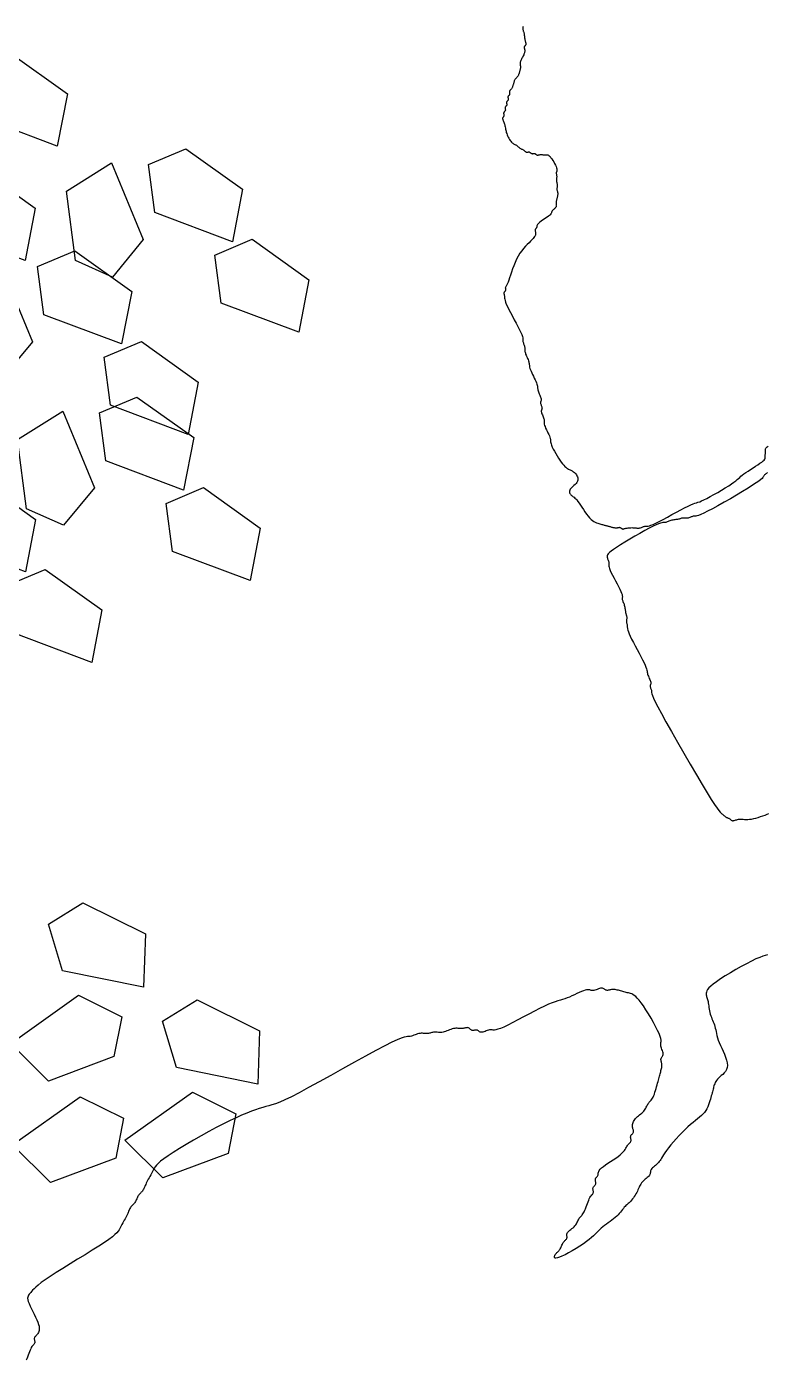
# Model space of a CAD drawing. Header units: metres. Extents: x 99558 to 100592, y 49739 to 50255.
# Drawn here: x 100032.28 to 100033.443, y 50051.738 to 50053.834 of the extents above; entities that cross this region are included whole.
import ezdxf

# ---------------------------------------------------------------- set-up
doc = ezdxf.new("R2010")
doc.units = ezdxf.units.M
doc.header["$MEASUREMENT"] = 0
doc.layers.add('Vegetation', color=100, linetype='Continuous')

# ---------------------------------------------------------------- blocks, each defined once
blk = doc.blocks.new('TREE-01')
for points in [[(33.382, 71.974), (33.255, 72.011), (33.096, 72.046), (32.896, 72.079), (32.648, 72.107), (32.347, 72.129), (32.004, 72.144), (31.632, 72.154), (31.247, 72.157), (30.862, 72.154), (30.49, 72.144), (30.147, 72.129), (29.846, 72.107), (29.598, 72.079), (29.4, 72.045), (29.246, 72.007), (29.129, 71.965), (29.044, 71.92), (28.983, 71.873), (28.942, 71.824), (28.912, 71.774), (28.89, 71.724), (28.873, 71.673), (28.858, 71.62), (28.846, 71.565), (28.833, 71.507), (28.819, 71.446), (28.801, 71.379), (28.779, 71.307), (28.751, 71.229), (28.719, 71.146), (28.683, 71.058), (28.646, 70.966), (28.608, 70.87), (28.573, 70.773), (28.54, 70.674), (28.512, 70.574), (28.49, 70.474), (28.473, 70.374), (28.458, 70.274), (28.446, 70.174), (28.433, 70.074), (28.418, 69.974), (28.401, 69.874), (28.379, 69.774), (28.351, 69.674), (28.318, 69.571), (28.283, 69.464), (28.245, 69.349), (28.208, 69.226), (28.172, 69.09), (28.14, 68.941), (28.112, 68.775), (28.09, 68.591), (28.07, 68.396), (28.051, 68.194), (28.029, 67.992), (28, 67.796), (27.962, 67.612), (27.911, 67.448), (27.845, 67.308), (27.761, 67.198), (27.663, 67.115), (27.553, 67.053), (27.437, 67.008), (27.317, 66.976), (27.198, 66.952), (27.084, 66.931), (26.978, 66.909), (26.884, 66.881), (26.801, 66.847), (26.727, 66.809), (26.661, 66.767), (26.602, 66.722), (26.547, 66.674), (26.495, 66.625), (26.444, 66.575), (26.394, 66.525), (26.343, 66.474), (26.291, 66.422), (26.236, 66.367), (26.178, 66.309), (26.116, 66.247), (26.05, 66.181), (25.977, 66.109), (25.899, 66.031), (25.815, 65.949), (25.724, 65.866), (25.627, 65.784), (25.524, 65.705), (25.415, 65.631), (25.299, 65.565), (25.177, 65.509), (25.049, 65.465), (24.912, 65.43), (24.767, 65.401), (24.61, 65.376), (24.441, 65.35), (24.258, 65.322), (24.059, 65.287), (23.843, 65.242), (23.61, 65.187), (23.364, 65.121), (23.111, 65.047), (22.859, 64.967), (22.613, 64.885), (22.38, 64.802), (22.165, 64.72), (21.975, 64.643), (21.815, 64.571), (21.681, 64.505), (21.57, 64.446), (21.475, 64.393), (21.393, 64.346), (21.319, 64.305), (21.248, 64.271), (21.175, 64.243), (21.097, 64.221), (21.015, 64.203), (20.932, 64.189), (20.85, 64.176), (20.77, 64.163), (20.696, 64.149), (20.63, 64.132), (20.575, 64.109), (20.53, 64.082), (20.495, 64.049), (20.467, 64.013), (20.441, 63.976), (20.416, 63.939), (20.387, 63.903), (20.352, 63.871), (20.308, 63.843), (20.252, 63.821), (20.186, 63.803), (20.112, 63.789), (20.033, 63.776), (19.95, 63.763), (19.867, 63.749), (19.785, 63.732), (19.707, 63.71), (19.635, 63.682), (19.568, 63.648), (19.503, 63.61), (19.441, 63.568), (19.378, 63.523), (19.313, 63.475), (19.246, 63.426), (19.174, 63.376), (19.096, 63.326), (19.013, 63.277), (18.928, 63.23), (18.84, 63.185), (18.753, 63.143), (18.667, 63.105), (18.585, 63.071), (18.507, 63.043), (18.435, 63.021), (18.367, 63.003), (18.303, 62.989), (18.24, 62.976), (18.177, 62.964), (18.113, 62.949), (18.045, 62.932), (17.973, 62.91), (17.895, 62.882), (17.811, 62.849), (17.72, 62.814), (17.623, 62.776), (17.52, 62.739), (17.41, 62.704), (17.295, 62.671), (17.173, 62.643), (17.045, 62.621), (16.912, 62.604), (16.776, 62.589), (16.639, 62.577), (16.502, 62.564), (16.366, 62.549), (16.233, 62.532), (16.105, 62.51), (15.983, 62.482), (15.862, 62.45), (15.737, 62.414), (15.605, 62.377), (15.461, 62.339), (15.299, 62.304), (15.115, 62.271), (14.905, 62.243), (14.666, 62.221), (14.406, 62.206), (14.134, 62.196), (13.863, 62.193), (13.6, 62.196), (13.357, 62.206), (13.144, 62.221), (12.97, 62.243), (12.844, 62.271), (12.762, 62.304), (12.717, 62.339), (12.704, 62.377), (12.715, 62.414), (12.745, 62.45), (12.788, 62.482), (12.837, 62.51), (12.887, 62.532), (12.937, 62.549), (12.987, 62.564), (13.037, 62.577), (13.087, 62.589), (13.137, 62.604), (13.187, 62.621), (13.237, 62.643), (13.287, 62.671), (13.337, 62.704), (13.387, 62.739), (13.437, 62.776), (13.487, 62.814), (13.537, 62.849), (13.587, 62.882), (13.637, 62.91), (13.687, 62.932), (13.736, 62.949), (13.784, 62.964), (13.829, 62.976), (13.871, 62.989), (13.909, 63.003), (13.943, 63.021), (13.971, 63.043), (13.993, 63.071), (14.012, 63.103), (14.028, 63.139), (14.046, 63.176), (14.067, 63.214), (14.093, 63.249), (14.127, 63.282), (14.171, 63.31), (14.227, 63.332), (14.293, 63.349), (14.367, 63.364), (14.446, 63.376), (14.529, 63.389), (14.612, 63.403), (14.694, 63.421), (14.771, 63.443), (14.843, 63.471), (14.91, 63.503), (14.972, 63.539), (15.03, 63.576), (15.085, 63.613), (15.137, 63.649), (15.188, 63.682), (15.238, 63.71), (15.288, 63.732), (15.339, 63.75), (15.392, 63.767), (15.447, 63.784), (15.505, 63.805), (15.567, 63.831), (15.633, 63.865), (15.705, 63.909), (15.783, 63.965), (15.866, 64.03), (15.951, 64.102), (16.039, 64.176), (16.126, 64.25), (16.212, 64.322), (16.294, 64.387), (16.372, 64.443), (16.444, 64.487), (16.51, 64.521), (16.569, 64.547), (16.622, 64.568), (16.669, 64.585), (16.71, 64.602), (16.744, 64.62), (16.772, 64.643), (16.795, 64.67), (16.812, 64.703), (16.826, 64.739), (16.839, 64.776), (16.852, 64.813), (16.866, 64.849), (16.884, 64.881), (16.906, 64.909), (16.934, 64.931), (16.966, 64.949), (17.002, 64.963), (17.039, 64.976), (17.077, 64.989), (17.112, 65.003), (17.145, 65.02), (17.173, 65.042), (17.195, 65.07), (17.212, 65.103), (17.227, 65.138), (17.239, 65.176), (17.252, 65.213), (17.267, 65.249), (17.284, 65.281), (17.306, 65.309), (17.334, 65.331), (17.367, 65.349), (17.402, 65.363), (17.44, 65.376), (17.477, 65.388), (17.512, 65.403), (17.545, 65.42), (17.573, 65.442), (17.596, 65.47), (17.617, 65.503), (17.641, 65.538), (17.673, 65.576), (17.718, 65.613), (17.779, 65.648), (17.863, 65.681), (17.973, 65.709), (18.113, 65.731), (18.276, 65.748), (18.457, 65.763), (18.649, 65.776), (18.843, 65.788), (19.033, 65.803), (19.212, 65.82), (19.374, 65.842), (19.512, 65.87), (19.628, 65.903), (19.726, 65.938), (19.807, 65.975), (19.877, 66.013), (19.937, 66.048), (19.99, 66.081), (20.041, 66.109), (20.091, 66.131), (20.14, 66.148), (20.187, 66.163), (20.233, 66.175), (20.275, 66.188), (20.313, 66.202), (20.346, 66.22), (20.374, 66.242), (20.397, 66.27), (20.414, 66.302), (20.428, 66.338), (20.441, 66.375), (20.454, 66.413), (20.468, 66.448), (20.486, 66.481), (20.508, 66.509), (20.536, 66.531), (20.568, 66.548), (20.604, 66.563), (20.641, 66.575), (20.679, 66.588), (20.714, 66.602), (20.747, 66.62), (20.775, 66.642), (20.797, 66.67), (20.814, 66.703), (20.829, 66.742), (20.841, 66.784), (20.854, 66.829), (20.868, 66.876), (20.886, 66.925), (20.908, 66.975), (20.936, 67.025), (20.971, 67.074), (21.011, 67.122), (21.058, 67.167), (21.111, 67.209), (21.171, 67.247), (21.236, 67.28), (21.308, 67.308), (21.386, 67.331), (21.469, 67.348), (21.555, 67.362), (21.642, 67.375), (21.729, 67.388), (21.815, 67.402), (21.897, 67.42), (21.975, 67.442), (22.047, 67.47), (22.114, 67.502), (22.176, 67.538), (22.234, 67.575), (22.289, 67.612), (22.341, 67.648), (22.392, 67.68), (22.442, 67.708), (22.492, 67.731), (22.543, 67.749), (22.596, 67.766), (22.651, 67.783), (22.709, 67.804), (22.771, 67.83), (22.837, 67.864), (22.909, 67.908), (22.987, 67.964), (23.07, 68.03), (23.155, 68.104), (23.243, 68.183), (23.33, 68.266), (23.416, 68.349), (23.498, 68.43), (23.576, 68.508), (23.648, 68.58), (23.715, 68.647), (23.777, 68.708), (23.835, 68.766), (23.89, 68.821), (23.942, 68.874), (23.993, 68.924), (24.043, 68.975), (24.093, 69.025), (24.142, 69.075), (24.19, 69.124), (24.235, 69.174), (24.277, 69.224), (24.315, 69.274), (24.349, 69.324), (24.377, 69.374), (24.399, 69.424), (24.416, 69.473), (24.431, 69.521), (24.443, 69.566), (24.456, 69.608), (24.47, 69.646), (24.488, 69.68), (24.51, 69.708), (24.538, 69.73), (24.57, 69.748), (24.606, 69.765), (24.643, 69.783), (24.681, 69.803), (24.716, 69.829), (24.749, 69.863), (24.777, 69.908), (24.799, 69.963), (24.816, 70.028), (24.831, 70.1), (24.844, 70.174), (24.856, 70.249), (24.871, 70.32), (24.888, 70.385), (24.91, 70.441), (24.938, 70.486), (24.971, 70.526), (25.006, 70.57), (25.044, 70.624), (25.081, 70.697), (25.117, 70.797), (25.149, 70.931), (25.177, 71.107), (25.199, 71.33), (25.215, 71.591), (25.224, 71.879), (25.227, 72.182), (25.224, 72.488), (25.215, 72.785), (25.199, 73.062), (25.177, 73.307), (25.149, 73.51), (25.116, 73.676), (25.077, 73.809), (25.035, 73.915), (24.99, 73.998), (24.943, 74.066), (24.893, 74.122), (24.844, 74.173), (24.794, 74.223), (24.743, 74.273), (24.693, 74.323), (24.643, 74.373), (24.593, 74.423), (24.543, 74.473), (24.493, 74.523), (24.443, 74.573), (24.393, 74.623), (24.343, 74.672), (24.293, 74.719), (24.243, 74.764), (24.193, 74.806), (24.143, 74.845), (24.093, 74.878), (24.043, 74.906), (23.993, 74.928), (23.944, 74.946), (23.897, 74.96), (23.851, 74.973), (23.809, 74.985), (23.771, 75), (23.738, 75.017), (23.71, 75.039), (23.687, 75.067), (23.669, 75.1), (23.652, 75.135), (23.635, 75.173), (23.614, 75.21), (23.588, 75.245), (23.554, 75.278), (23.509, 75.306), (23.454, 75.328), (23.389, 75.345), (23.317, 75.36), (23.243, 75.373), (23.168, 75.385), (23.097, 75.4), (23.032, 75.417), (22.976, 75.439), (22.931, 75.467), (22.895, 75.5), (22.861, 75.535), (22.826, 75.572), (22.784, 75.61), (22.732, 75.645), (22.664, 75.678), (22.576, 75.706), (22.464, 75.728), (22.332, 75.745), (22.184, 75.76), (22.025, 75.772), (21.86, 75.785), (21.694, 75.799), (21.531, 75.817), (21.375, 75.839), (21.23, 75.867), (21.089, 75.899), (20.946, 75.935), (20.791, 75.972), (20.618, 76.01), (20.418, 76.045), (20.184, 76.078), (19.908, 76.106), (19.585, 76.128), (19.226, 76.145), (18.845, 76.16), (18.457, 76.172), (18.074, 76.185), (17.713, 76.199), (17.385, 76.217), (17.106, 76.239), (16.886, 76.267), (16.718, 76.299), (16.595, 76.335), (16.506, 76.372), (16.442, 76.409), (16.393, 76.445), (16.351, 76.478), (16.306, 76.505), (16.25, 76.528), (16.185, 76.545), (16.113, 76.559), (16.039, 76.572), (15.964, 76.585), (15.893, 76.599), (15.828, 76.617), (15.772, 76.639), (15.728, 76.667), (15.694, 76.699), (15.668, 76.735), (15.647, 76.772), (15.629, 76.809), (15.612, 76.845), (15.594, 76.878), (15.572, 76.905), (15.544, 76.927), (15.511, 76.945), (15.476, 76.959), (15.438, 76.972), (15.401, 76.985), (15.365, 76.999), (15.333, 77.017), (15.305, 77.039), (15.283, 77.067), (15.265, 77.099), (15.251, 77.135), (15.238, 77.172), (15.226, 77.209), (15.211, 77.245), (15.194, 77.277), (15.172, 77.305), (15.144, 77.327), (15.11, 77.345), (15.072, 77.359), (15.03, 77.372), (14.985, 77.385), (14.937, 77.399), (14.888, 77.416), (14.838, 77.439), (14.788, 77.466), (14.737, 77.499), (14.685, 77.535), (14.63, 77.572), (14.572, 77.609), (14.51, 77.645), (14.443, 77.677), (14.371, 77.705), (14.293, 77.727), (14.211, 77.745), (14.125, 77.759), (14.038, 77.772), (13.95, 77.785), (13.865, 77.799), (13.782, 77.816), (13.704, 77.838), (13.632, 77.866), (13.566, 77.899), (13.504, 77.934), (13.446, 77.972), (13.391, 78.009), (13.338, 78.045), (13.287, 78.077), (13.237, 78.105), (13.187, 78.127), (13.137, 78.145), (13.087, 78.159), (13.037, 78.172), (12.987, 78.184), (12.937, 78.199), (12.887, 78.216), (12.837, 78.238), (12.787, 78.266), (12.736, 78.299), (12.683, 78.334), (12.629, 78.372), (12.571, 78.409), (12.509, 78.444), (12.442, 78.477), (12.37, 78.505), (12.292, 78.527), (12.211, 78.544), (12.127, 78.559), (12.045, 78.572), (11.966, 78.584), (11.892, 78.599), (11.826, 78.616), (11.77, 78.638), (11.723, 78.666), (11.67, 78.699), (11.592, 78.734), (11.47, 78.771), (11.285, 78.809), (11.019, 78.844), (10.654, 78.877), (10.169, 78.905), (9.555, 78.927), (8.837, 78.944), (8.047, 78.959), (7.217, 78.971), (6.382, 78.984), (5.573, 78.998), (4.823, 79.016), (4.166, 79.038), (3.625, 79.066), (3.19, 79.099), (2.843, 79.138), (2.565, 79.18), (2.337, 79.225), (2.14, 79.272), (1.955, 79.321), (1.764, 79.371), (1.551, 79.421), (1.311, 79.47), (1.041, 79.518), (0.739, 79.563), (0.402, 79.605), (0.029, 79.643), (-0.383, 79.677), (-0.837, 79.704), (-1.332, 79.726), (-1.855, 79.742), (-2.393, 79.751), (-2.93, 79.754), (-3.451, 79.751), (-3.942, 79.742), (-4.387, 79.726), (-4.773, 79.704), (-5.087, 79.677), (-5.336, 79.643), (-5.531, 79.605), (-5.681, 79.563), (-5.797, 79.518), (-5.889, 79.47), (-5.966, 79.421), (-6.04, 79.371), (-6.118, 79.321), (-6.2, 79.271), (-6.286, 79.221), (-6.373, 79.171), (-6.461, 79.121), (-6.546, 79.071), (-6.629, 79.021), (-6.707, 78.971), (-6.779, 78.922), (-6.846, 78.872), (-6.907, 78.825), (-6.965, 78.78), (-7.02, 78.738), (-7.073, 78.7), (-7.124, 78.666), (-7.174, 78.638), (-7.224, 78.616), (-7.274, 78.599), (-7.324, 78.584), (-7.374, 78.572), (-7.424, 78.559), (-7.474, 78.544), (-7.524, 78.527), (-7.574, 78.505), (-7.624, 78.477), (-7.674, 78.444), (-7.724, 78.409), (-7.774, 78.372), (-7.824, 78.334), (-7.874, 78.299), (-7.924, 78.266), (-7.974, 78.238), (-8.024, 78.216), (-8.074, 78.199), (-8.124, 78.184), (-8.174, 78.172), (-8.224, 78.159), (-8.274, 78.145), (-8.324, 78.127), (-8.375, 78.105), (-8.425, 78.077), (-8.476, 78.044), (-8.528, 78.005), (-8.583, 77.963), (-8.641, 77.918), (-8.703, 77.871), (-8.769, 77.822), (-8.841, 77.772), (-8.919, 77.722), (-9.002, 77.672), (-9.088, 77.622), (-9.175, 77.572), (-9.262, 77.522), (-9.348, 77.472), (-9.431, 77.422), (-9.508, 77.372), (-9.582, 77.322), (-9.661, 77.273), (-9.755, 77.225), (-9.875, 77.18), (-10.033, 77.138), (-10.24, 77.1), (-10.506, 77.067), (-10.843, 77.039), (-11.255, 77.017), (-11.729, 76.999), (-12.246, 76.985), (-12.785, 76.972), (-13.328, 76.959), (-13.854, 76.945), (-14.344, 76.927), (-14.778, 76.905), (-15.142, 76.878), (-15.44, 76.845), (-15.68, 76.809), (-15.87, 76.772), (-16.02, 76.735), (-16.138, 76.699), (-16.233, 76.667), (-16.312, 76.639), (-16.384, 76.616), (-16.45, 76.595), (-16.509, 76.571), (-16.562, 76.539), (-16.609, 76.494), (-16.65, 76.433), (-16.684, 76.349), (-16.712, 76.239), (-16.735, 76.1), (-16.752, 75.936), (-16.766, 75.755), (-16.779, 75.564), (-16.792, 75.37), (-16.806, 75.18), (-16.824, 75.001), (-16.846, 74.839), (-16.874, 74.702), (-16.907, 74.586), (-16.945, 74.491), (-16.988, 74.414), (-17.033, 74.353), (-17.08, 74.305), (-17.129, 74.268), (-17.179, 74.24), (-17.229, 74.217), (-17.278, 74.2), (-17.326, 74.186), (-17.371, 74.173), (-17.413, 74.16), (-17.451, 74.146), (-17.485, 74.128), (-17.513, 74.106), (-17.535, 74.078), (-17.552, 74.046), (-17.567, 74.01), (-17.58, 73.973), (-17.592, 73.936), (-17.607, 73.9), (-17.624, 73.868), (-17.646, 73.84), (-17.674, 73.817), (-17.709, 73.799), (-17.749, 73.782), (-17.796, 73.765), (-17.849, 73.744), (-17.909, 73.718), (-17.975, 73.684), (-18.046, 73.64), (-18.124, 73.584), (-18.207, 73.519), (-18.293, 73.448), (-18.38, 73.373), (-18.467, 73.299), (-18.553, 73.227), (-18.636, 73.162)], [(-52.59, 63.585), (-52.632, 63.53), (-52.67, 63.477), (-52.704, 63.426), (-52.732, 63.376), (-52.754, 63.326), (-52.772, 63.275), (-52.786, 63.223), (-52.799, 63.168), (-52.811, 63.11), (-52.826, 63.048), (-52.843, 62.982), (-52.865, 62.91), (-52.893, 62.832), (-52.926, 62.749), (-52.962, 62.664), (-52.999, 62.577), (-53.036, 62.489), (-53.072, 62.404), (-53.104, 62.321), (-53.132, 62.243), (-53.154, 62.171), (-53.172, 62.106), (-53.186, 62.047), (-53.199, 61.993), (-53.212, 61.947), (-53.226, 61.906), (-53.243, 61.872), (-53.266, 61.843), (-53.293, 61.821), (-53.326, 61.804), (-53.362, 61.79), (-53.399, 61.777), (-53.436, 61.764), (-53.472, 61.75), (-53.505, 61.732), (-53.532, 61.71), (-53.555, 61.682), (-53.572, 61.649), (-53.586, 61.611), (-53.599, 61.569), (-53.612, 61.523), (-53.626, 61.476), (-53.644, 61.427), (-53.666, 61.377), (-53.694, 61.327), (-53.728, 61.277), (-53.769, 61.227), (-53.816, 61.177), (-53.869, 61.127), (-53.928, 61.077), (-53.994, 61.027), (-54.066, 60.977), (-54.144, 60.927), (-54.225, 60.877), (-54.309, 60.827), (-54.391, 60.777), (-54.471, 60.727), (-54.544, 60.677), (-54.61, 60.627), (-54.666, 60.577), (-54.711, 60.527), (-54.745, 60.477), (-54.771, 60.427), (-54.791, 60.377), (-54.809, 60.327), (-54.826, 60.277), (-54.844, 60.227), (-54.866, 60.177), (-54.894, 60.127), (-54.928, 60.077), (-54.966, 60.027), (-55.008, 59.977), (-55.053, 59.927), (-55.101, 59.877), (-55.15, 59.827), (-55.2, 59.777), (-55.25, 59.728), (-55.3, 59.678), (-55.35, 59.631), (-55.4, 59.586), (-55.45, 59.544), (-55.5, 59.506), (-55.55, 59.472), (-55.6, 59.444), (-55.65, 59.422), (-55.7, 59.405), (-55.75, 59.39), (-55.8, 59.378), (-55.85, 59.365), (-55.9, 59.35), (-55.95, 59.333), (-56, 59.311), (-56.05, 59.283), (-56.1, 59.249), (-56.151, 59.211), (-56.201, 59.169), (-56.251, 59.124), (-56.301, 59.077), (-56.351, 59.028), (-56.401, 58.978), (-56.451, 58.928), (-56.501, 58.879), (-56.551, 58.831), (-56.601, 58.786), (-56.651, 58.744), (-56.701, 58.706), (-56.751, 58.672), (-56.801, 58.644), (-56.851, 58.622), (-56.9, 58.605), (-56.947, 58.591), (-56.993, 58.578), (-57.035, 58.565), (-57.073, 58.551), (-57.106, 58.533), (-57.134, 58.511), (-57.157, 58.483), (-57.174, 58.451), (-57.188, 58.415), (-57.201, 58.378), (-57.214, 58.341), (-57.228, 58.305), (-57.246, 58.272), (-57.268, 58.245), (-57.296, 58.222), (-57.328, 58.205), (-57.364, 58.191), (-57.401, 58.178), (-57.438, 58.165), (-57.474, 58.151), (-57.507, 58.133), (-57.535, 58.111), (-57.557, 58.083), (-57.574, 58.051), (-57.589, 58.015), (-57.601, 57.978), (-57.614, 57.941), (-57.628, 57.905), (-57.646, 57.873), (-57.668, 57.845), (-57.696, 57.823), (-57.728, 57.805), (-57.764, 57.791), (-57.801, 57.778), (-57.839, 57.765), (-57.874, 57.751), (-57.907, 57.734), (-57.935, 57.711), (-57.957, 57.684), (-57.974, 57.651), (-57.989, 57.615), (-58.002, 57.578), (-58.014, 57.541), (-58.029, 57.505), (-58.046, 57.473), (-58.068, 57.445), (-58.096, 57.423), (-58.129, 57.405), (-58.164, 57.391), (-58.202, 57.378), (-58.239, 57.365), (-58.275, 57.351), (-58.307, 57.334), (-58.335, 57.312), (-58.357, 57.284), (-58.375, 57.251), (-58.389, 57.215), (-58.402, 57.178), (-58.415, 57.141), (-58.429, 57.105), (-58.446, 57.073), (-58.468, 57.045), (-58.496, 57.023), (-58.529, 57.005), (-58.565, 56.991), (-58.602, 56.978), (-58.639, 56.966), (-58.675, 56.951), (-58.707, 56.934), (-58.735, 56.912), (-58.757, 56.884), (-58.775, 56.851), (-58.789, 56.816), (-58.802, 56.778), (-58.815, 56.741), (-58.829, 56.705), (-58.847, 56.673), (-58.869, 56.645), (-58.897, 56.623), (-58.929, 56.604), (-58.965, 56.588), (-59.002, 56.57), (-59.039, 56.549), (-59.075, 56.523), (-59.108, 56.489), (-59.135, 56.445), (-59.158, 56.389), (-59.175, 56.322), (-59.189, 56.246), (-59.202, 56.162), (-59.215, 56.072), (-59.229, 55.977), (-59.247, 55.878), (-59.269, 55.779), (-59.297, 55.679), (-59.329, 55.578), (-59.365, 55.475), (-59.402, 55.37), (-59.44, 55.263), (-59.475, 55.151), (-59.508, 55.034), (-59.536, 54.912), (-59.558, 54.785), (-59.573, 54.653), (-59.583, 54.52), (-59.586, 54.387), (-59.583, 54.258), (-59.573, 54.134), (-59.558, 54.018), (-59.536, 53.913), (-59.508, 53.819), (-59.475, 53.736), (-59.44, 53.662), (-59.402, 53.596), (-59.365, 53.536), (-59.329, 53.481), (-59.297, 53.43), (-59.269, 53.379), (-59.247, 53.329), (-59.229, 53.279), (-59.215, 53.229), (-59.202, 53.18), (-59.189, 53.13), (-59.175, 53.08), (-59.158, 53.03), (-59.135, 52.98), (-59.108, 52.93), (-59.075, 52.88), (-59.039, 52.83), (-59.002, 52.78), (-58.965, 52.73), (-58.929, 52.68), (-58.897, 52.63), (-58.869, 52.58), (-58.847, 52.53), (-58.829, 52.481), (-58.815, 52.433), (-58.802, 52.388), (-58.789, 52.346), (-58.775, 52.308), (-58.757, 52.274), (-58.735, 52.246), (-58.707, 52.224), (-58.675, 52.207), (-58.639, 52.193), (-58.602, 52.18), (-58.565, 52.167), (-58.529, 52.153), (-58.496, 52.135), (-58.468, 52.113), (-58.446, 52.085), (-58.429, 52.053), (-58.415, 52.017), (-58.402, 51.98), (-58.389, 51.943), (-58.375, 51.907), (-58.357, 51.874), (-58.335, 51.847), (-58.307, 51.824), (-58.275, 51.807), (-58.239, 51.793), (-58.202, 51.78), (-58.164, 51.767), (-58.129, 51.753), (-58.096, 51.735), (-58.068, 51.713), (-58.046, 51.685), (-58.029, 51.653), (-58.014, 51.617), (-58.002, 51.58), (-57.989, 51.543), (-57.974, 51.507), (-57.957, 51.475), (-57.935, 51.447), (-57.907, 51.425), (-57.873, 51.407), (-57.835, 51.393), (-57.793, 51.38), (-57.748, 51.367), (-57.7, 51.353), (-57.651, 51.336), (-57.601, 51.313), (-57.551, 51.286), (-57.501, 51.253), (-57.451, 51.217), (-57.401, 51.18), (-57.351, 51.143), (-57.301, 51.107), (-57.251, 51.075), (-57.201, 51.047), (-57.151, 51.024), (-57.102, 51.003), (-57.055, 50.979), (-57.009, 50.947), (-56.967, 50.902), (-56.929, 50.841), (-56.896, 50.757), (-56.868, 50.647), (-56.846, 50.508), (-56.83, 50.345), (-56.821, 50.167), (-56.818, 49.981), (-56.821, 49.794), (-56.83, 49.616), (-56.846, 49.453), (-56.868, 49.314), (-56.895, 49.204), (-56.928, 49.12), (-56.964, 49.059), (-57.001, 49.014), (-57.038, 48.982), (-57.074, 48.958), (-57.107, 48.937), (-57.134, 48.914), (-57.157, 48.886), (-57.174, 48.853), (-57.188, 48.815), (-57.201, 48.773), (-57.214, 48.727), (-57.228, 48.68), (-57.246, 48.631), (-57.268, 48.581), (-57.296, 48.531), (-57.328, 48.481), (-57.364, 48.431), (-57.401, 48.381), (-57.438, 48.331), (-57.474, 48.281), (-57.507, 48.231), (-57.535, 48.181), (-57.557, 48.131), (-57.574, 48.081), (-57.589, 48.031), (-57.601, 47.981), (-57.614, 47.931), (-57.628, 47.881), (-57.646, 47.831), (-57.668, 47.781), (-57.696, 47.731), (-57.728, 47.681), (-57.764, 47.631), (-57.801, 47.581), (-57.839, 47.531), (-57.874, 47.481), (-57.907, 47.431), (-57.935, 47.381), (-57.957, 47.331), (-57.974, 47.281), (-57.989, 47.231), (-58.002, 47.181), (-58.014, 47.131), (-58.029, 47.081), (-58.046, 47.031), (-58.068, 46.981), (-58.096, 46.931), (-58.13, 46.881), (-58.168, 46.831), (-58.21, 46.782), (-58.255, 46.732), (-58.303, 46.682), (-58.352, 46.632), (-58.402, 46.582), (-58.452, 46.532), (-58.501, 46.482), (-58.548, 46.432), (-58.594, 46.382), (-58.636, 46.332), (-58.674, 46.282), (-58.707, 46.232), (-58.735, 46.182), (-58.758, 46.132), (-58.776, 46.083), (-58.793, 46.035), (-58.81, 45.99), (-58.831, 45.948), (-58.857, 45.91), (-58.891, 45.876), (-58.935, 45.848), (-58.991, 45.826), (-59.056, 45.809), (-59.128, 45.795), (-59.202, 45.782), (-59.277, 45.769), (-59.348, 45.755), (-59.413, 45.737), (-59.469, 45.715), (-59.514, 45.687), (-59.551, 45.655), (-59.587, 45.619), (-59.627, 45.582), (-59.677, 45.545), (-59.741, 45.509), (-59.826, 45.476), (-59.936, 45.449), (-60.075, 45.426), (-60.238, 45.409), (-60.417, 45.395), (-60.603, 45.382), (-60.789, 45.369), (-60.968, 45.355), (-61.131, 45.337), (-61.27, 45.315), (-61.38, 45.287), (-61.464, 45.255), (-61.526, 45.219), (-61.57, 45.182), (-61.602, 45.145), (-61.626, 45.109), (-61.648, 45.077), (-61.67, 45.049), (-61.698, 45.027), (-61.731, 45.009), (-61.766, 44.995), (-61.804, 44.982), (-61.841, 44.969), (-61.877, 44.955), (-61.909, 44.938), (-61.937, 44.915), (-61.959, 44.887), (-61.977, 44.854), (-61.991, 44.816), (-62.004, 44.774), (-62.016, 44.729), (-62.031, 44.681), (-62.048, 44.632), (-62.07, 44.582), (-62.099, 44.532), (-62.137, 44.482), (-62.188, 44.432), (-62.254, 44.382), (-62.339, 44.332), (-62.446, 44.282), (-62.577, 44.232), (-62.737, 44.182), (-62.928, 44.132), (-63.145, 44.077), (-63.386, 44.015), (-63.646, 43.941), (-63.922, 43.851), (-64.21, 43.742), (-64.506, 43.609), (-64.805, 43.449), (-65.105, 43.26), (-65.4, 43.048), (-65.688, 42.822), (-65.964, 42.591), (-66.225, 42.363), (-66.465, 42.147), (-66.683, 41.95), (-66.873, 41.783), (-67.033, 41.651), (-67.165, 41.551), (-67.272, 41.477), (-67.357, 41.425), (-67.423, 41.388), (-67.473, 41.361), (-67.511, 41.339), (-67.54, 41.317), (-67.562, 41.289), (-67.58, 41.256), (-67.594, 41.221), (-67.607, 41.183), (-67.62, 41.146), (-67.634, 41.11), (-67.651, 41.078), (-67.673, 41.05), (-67.701, 41.028), (-67.734, 41.01), (-67.77, 40.996), (-67.807, 40.983), (-67.844, 40.971), (-67.88, 40.956), (-67.912, 40.939), (-67.94, 40.917), (-67.962, 40.889), (-67.98, 40.855), (-67.994, 40.817), (-68.007, 40.775), (-68.02, 40.73), (-68.034, 40.682), (-68.052, 40.633), (-68.074, 40.583), (-68.102, 40.532), (-68.134, 40.473), (-68.17, 40.398), (-68.207, 40.3), (-68.244, 40.171), (-68.28, 40.002), (-68.313, 39.787), (-68.34, 39.517), (-68.363, 39.189), (-68.38, 38.814), (-68.394, 38.41), (-68.407, 37.993), (-68.42, 37.578), (-68.434, 37.183), (-68.452, 36.825), (-68.474, 36.518), (-68.502, 36.276), (-68.534, 36.092), (-68.57, 35.957), (-68.607, 35.86), (-68.645, 35.791), (-68.68, 35.74), (-68.713, 35.697), (-68.741, 35.652), (-68.763, 35.596), (-68.78, 35.53), (-68.795, 35.456), (-68.807, 35.377), (-68.82, 35.294), (-68.834, 35.211), (-68.852, 35.13), (-68.874, 35.052), (-68.902, 34.98), (-68.935, 34.911), (-68.97, 34.845), (-69.008, 34.777), (-69.045, 34.706), (-69.08, 34.63), (-69.113, 34.546), (-69.141, 34.452), (-69.163, 34.346), (-69.181, 34.231), (-69.195, 34.11), (-69.208, 33.986), (-69.22, 33.861), (-69.235, 33.74), (-69.252, 33.625), (-69.274, 33.519), (-69.302, 33.425), (-69.335, 33.338), (-69.37, 33.254), (-69.408, 33.169), (-69.445, 33.078), (-69.481, 32.975), (-69.513, 32.858), (-69.541, 32.719), (-69.563, 32.558), (-69.581, 32.378), (-69.595, 32.185), (-69.608, 31.986), (-69.621, 31.787), (-69.635, 31.595), (-69.652, 31.414), (-69.675, 31.253), (-69.702, 31.115), (-69.735, 30.997), (-69.771, 30.895), (-69.808, 30.803), (-69.845, 30.718), (-69.881, 30.635), (-69.913, 30.548), (-69.941, 30.453), (-69.963, 30.348), (-69.981, 30.234), (-69.995, 30.115), (-70.008, 29.995), (-70.021, 29.879), (-70.035, 29.769), (-70.053, 29.671), (-70.075, 29.587), (-70.103, 29.521), (-70.135, 29.469), (-70.171, 29.429), (-70.208, 29.395), (-70.245, 29.365), (-70.281, 29.334), (-70.314, 29.298), (-70.342, 29.254), (-70.364, 29.198), (-70.381, 29.133), (-70.395, 29.062), (-70.408, 28.987), (-70.421, 28.913), (-70.435, 28.841), (-70.453, 28.776), (-70.475, 28.721), (-70.503, 28.676), (-70.535, 28.64), (-70.571, 28.609), (-70.608, 28.579), (-70.646, 28.545), (-70.681, 28.505), (-70.714, 28.454), (-70.742, 28.387), (-70.764, 28.304), (-70.781, 28.206), (-70.796, 28.099), (-70.808, 27.987), (-70.821, 27.876), (-70.836, 27.769), (-70.853, 27.671), (-70.875, 27.588), (-70.903, 27.521), (-70.936, 27.467), (-70.971, 27.419), (-71.009, 27.371), (-71.046, 27.317), (-71.082, 27.25), (-71.114, 27.165), (-71.142, 27.054), (-71.164, 26.915), (-71.182, 26.752), (-71.196, 26.574), (-71.209, 26.388), (-71.221, 26.202), (-71.236, 26.023), (-71.253, 25.861), (-71.275, 25.721), (-71.303, 25.611), (-71.336, 25.522), (-71.372, 25.445), (-71.409, 25.372), (-71.446, 25.292), (-71.482, 25.197), (-71.514, 25.076), (-71.542, 24.922), (-71.564, 24.726), (-71.58, 24.497), (-71.589, 24.242), (-71.592, 23.972), (-71.589, 23.696), (-71.58, 23.422), (-71.564, 23.161), (-71.542, 22.922), (-71.514, 22.713), (-71.481, 22.531), (-71.443, 22.374), (-71.4, 22.239), (-71.355, 22.123), (-71.308, 22.023), (-71.259, 21.935), (-71.209, 21.856), (-71.159, 21.784), (-71.11, 21.715), (-71.062, 21.649), (-71.017, 21.581), (-70.975, 21.51), (-70.937, 21.434), (-70.903, 21.35), (-70.875, 21.256), (-70.854, 21.151), (-70.841, 21.036), (-70.839, 20.918), (-70.85, 20.798), (-70.877, 20.682), (-70.922, 20.572), (-70.987, 20.474), (-71.075, 20.39), (-71.187, 20.324), (-71.317, 20.272), (-71.46, 20.232), (-71.609, 20.198), (-71.758, 20.168), (-71.901, 20.137), (-72.031, 20.101), (-72.143, 20.057), (-72.23, 20.001), (-72.296, 19.935), (-72.341, 19.861), (-72.368, 19.782), (-72.379, 19.699), (-72.377, 19.616), (-72.364, 19.534), (-72.343, 19.457), (-72.315, 19.384), (-72.282, 19.312), (-72.247, 19.235), (-72.209, 19.149), (-72.172, 19.046), (-72.136, 18.923), (-72.104, 18.772), (-72.076, 18.59), (-72.054, 18.373), (-72.035, 18.127), (-72.018, 17.861), (-72.001, 17.582), (-71.98, 17.301), (-71.954, 17.025), (-71.92, 16.763), (-71.876, 16.524), (-71.82, 16.315), (-71.754, 16.133), (-71.68, 15.976), (-71.601, 15.841), (-71.518, 15.725), (-71.435, 15.625), (-71.353, 15.537), (-71.275, 15.458), (-71.203, 15.386), (-71.137, 15.32), (-71.075, 15.258), (-71.017, 15.2), (-70.962, 15.145), (-70.91, 15.093), (-70.859, 15.042), (-70.808, 14.992), (-70.758, 14.942), (-70.708, 14.892), (-70.658, 14.842), (-70.608, 14.792), (-70.558, 14.742), (-70.508, 14.692), (-70.458, 14.642), (-70.408, 14.592), (-70.358, 14.542), (-70.308, 14.493), (-70.258, 14.445), (-70.208, 14.4), (-70.158, 14.358), (-70.108, 14.32), (-70.058, 14.286), (-70.008, 14.258), (-69.958, 14.236), (-69.909, 14.219), (-69.861, 14.205), (-69.816, 14.192), (-69.774, 14.179), (-69.736, 14.165), (-69.703, 14.147), (-69.675, 14.125), (-69.652, 14.097), (-69.635, 14.065), (-69.621, 14.029), (-69.608, 13.992), (-69.595, 13.955), (-69.581, 13.919), (-69.563, 13.886), (-69.541, 13.859), (-69.513, 13.836), (-69.479, 13.819), (-69.438, 13.805), (-69.391, 13.792), (-69.338, 13.779), (-69.278, 13.765), (-69.213, 13.747), (-69.141, 13.725), (-69.063, 13.697), (-68.98, 13.664), (-68.895, 13.626), (-68.807, 13.584), (-68.72, 13.538), (-68.634, 13.491), (-68.552, 13.442), (-68.474, 13.392), (-68.402, 13.342), (-68.334, 13.293), (-68.27, 13.246), (-68.207, 13.2), (-68.144, 13.158), (-68.08, 13.12), (-68.012, 13.087), (-67.94, 13.059), (-67.862, 13.037), (-67.781, 13.019), (-67.698, 13.005), (-67.615, 12.992), (-67.536, 12.979), (-67.462, 12.965), (-67.396, 12.948), (-67.34, 12.925), (-67.294, 12.898), (-67.248, 12.865), (-67.19, 12.829), (-67.106, 12.792), (-66.986, 12.755), (-66.815, 12.719), (-66.581, 12.687), (-66.273, 12.659), (-65.882, 12.637), (-65.426, 12.619), (-64.927, 12.605), (-64.405, 12.592), (-63.883, 12.58), (-63.384, 12.565), (-62.928, 12.548), (-62.537, 12.526), (-62.228, 12.498), (-61.985, 12.465), (-61.789, 12.43), (-61.62, 12.392), (-61.457, 12.355), (-61.28, 12.319), (-61.069, 12.287), (-60.803, 12.259), (-60.468, 12.237), (-60.077, 12.222), (-59.646, 12.212), (-59.194, 12.209), (-58.739, 12.212), (-58.299, 12.222), (-57.891, 12.237), (-57.535, 12.259), (-57.241, 12.287), (-57.003, 12.319), (-56.805, 12.355), (-56.634, 12.392), (-56.475, 12.43), (-56.315, 12.465), (-56.139, 12.498), (-55.934, 12.526), (-55.689, 12.548), (-55.412, 12.565), (-55.114, 12.58), (-54.808, 12.592), (-54.505, 12.605), (-54.217, 12.619), (-53.956, 12.637), (-53.733, 12.659), (-53.556, 12.687), (-53.423, 12.72), (-53.326, 12.758), (-53.257, 12.801), (-53.211, 12.846), (-53.179, 12.893), (-53.155, 12.942), (-53.132, 12.992), (-53.104, 13.042), (-53.072, 13.092), (-53.036, 13.142), (-52.999, 13.192), (-52.962, 13.242), (-52.926, 13.292), (-52.893, 13.342), (-52.865, 13.392), (-52.843, 13.442), (-52.822, 13.491), (-52.797, 13.538), (-52.765, 13.584), (-52.721, 13.626), (-52.659, 13.664), (-52.575, 13.697), (-52.465, 13.725), (-52.326, 13.747)], [(-53.744, 11.437), (-53.825, 11.42), (-53.909, 11.405), (-53.991, 11.393), (-54.07, 11.38), (-54.144, 11.366), (-54.21, 11.348), (-54.266, 11.326), (-54.313, 11.298), (-54.364, 11.266), (-54.437, 11.23), (-54.55, 11.193), (-54.718, 11.155), (-54.96, 11.12), (-55.293, 11.087), (-55.734, 11.059), (-56.291, 11.038), (-56.943, 11.022), (-57.657, 11.013), (-58.402, 11.009), (-59.147, 11.013), (-59.861, 11.022), (-60.512, 11.038), (-61.07, 11.059), (-61.51, 11.087), (-61.843, 11.12), (-62.085, 11.155), (-62.254, 11.193), (-62.366, 11.23), (-62.439, 11.266), (-62.491, 11.298), (-62.537, 11.326), (-62.593, 11.348), (-62.659, 11.366), (-62.733, 11.38), (-62.812, 11.393), (-62.895, 11.405), (-62.978, 11.42), (-63.06, 11.437), (-63.138, 11.459), (-63.21, 11.487), (-63.276, 11.52), (-63.338, 11.555), (-63.396, 11.593), (-63.451, 11.63), (-63.503, 11.665), (-63.554, 11.698), (-63.605, 11.726), (-63.655, 11.748), (-63.706, 11.765), (-63.758, 11.78), (-63.813, 11.793), (-63.871, 11.805), (-63.933, 11.82), (-63.999, 11.837), (-64.071, 11.859), (-64.15, 11.887), (-64.233, 11.92), (-64.321, 11.955), (-64.413, 11.992), (-64.509, 12.03), (-64.606, 12.065), (-64.705, 12.098), (-64.805, 12.126), (-64.905, 12.148), (-65.003, 12.165), (-65.098, 12.18), (-65.189, 12.192), (-65.273, 12.205), (-65.349, 12.219), (-65.416, 12.237), (-65.472, 12.259), (-65.518, 12.287), (-65.566, 12.319), (-65.629, 12.355), (-65.722, 12.392), (-65.859, 12.43), (-66.054, 12.465), (-66.32, 12.498), (-66.673, 12.526), (-67.119, 12.547), (-67.641, 12.563), (-68.215, 12.572), (-68.816, 12.576), (-69.42, 12.572), (-70.003, 12.563), (-70.54, 12.547), (-71.009, 12.526), (-71.389, 12.498), (-71.686, 12.463), (-71.911, 12.423), (-72.076, 12.376), (-72.19, 12.323), (-72.266, 12.263), (-72.313, 12.198), (-72.343, 12.126), (-72.365, 12.048), (-72.382, 11.966), (-72.397, 11.883), (-72.409, 11.801), (-72.422, 11.722), (-72.436, 11.648), (-72.454, 11.582), (-72.476, 11.526), (-72.504, 11.481), (-72.537, 11.439), (-72.572, 11.394), (-72.609, 11.334), (-72.647, 11.253), (-72.682, 11.142), (-72.715, 10.991), (-72.743, 10.793), (-72.765, 10.542), (-72.782, 10.249), (-72.797, 9.928), (-72.81, 9.593), (-72.822, 9.258), (-72.837, 8.937), (-72.854, 8.644), (-72.876, 8.394), (-72.904, 8.195), (-72.937, 8.045), (-72.972, 7.933), (-73.01, 7.852), (-73.047, 7.793), (-73.083, 7.747), (-73.115, 7.706), (-73.143, 7.66), (-73.165, 7.605), (-73.183, 7.538), (-73.197, 7.461), (-73.21, 7.377), (-73.223, 7.287), (-73.237, 7.192), (-73.254, 7.094), (-73.276, 6.994), (-73.304, 6.894), (-73.337, 6.795), (-73.373, 6.698), (-73.41, 6.602), (-73.447, 6.51), (-73.483, 6.422), (-73.515, 6.339), (-73.543, 6.261), (-73.565, 6.189), (-73.583, 6.122), (-73.597, 6.061), (-73.61, 6.003), (-73.623, 5.948), (-73.637, 5.895), (-73.655, 5.845), (-73.677, 5.794), (-73.705, 5.744), (-73.737, 5.694), (-73.773, 5.644), (-73.81, 5.594), (-73.847, 5.544), (-73.883, 5.494), (-73.916, 5.445), (-73.944, 5.395), (-73.966, 5.345), (-73.983, 5.295), (-73.997, 5.245), (-74.01, 5.195), (-74.023, 5.145), (-74.037, 5.095), (-74.055, 5.045), (-74.077, 4.995), (-74.105, 4.943), (-74.137, 4.884), (-74.173, 4.81), (-74.21, 4.711), (-74.248, 4.582), (-74.283, 4.414), (-74.316, 4.198), (-74.344, 3.928), (-74.366, 3.6), (-74.383, 3.224), (-74.398, 2.818), (-74.41, 2.395), (-74.423, 1.973), (-74.438, 1.567), (-74.455, 1.191), (-74.477, 0.863), (-74.505, 0.592), (-74.538, 0.375), (-74.573, 0.202), (-74.611, 0.063), (-74.648, -0.051), (-74.684, -0.15), (-74.716, -0.242), (-74.744, -0.337), (-74.766, -0.443), (-74.784, -0.557), (-74.798, -0.676), (-74.811, -0.795), (-74.823, -0.912), (-74.838, -1.021), (-74.855, -1.12), (-74.877, -1.203), (-74.905, -1.27), (-74.938, -1.321), (-74.974, -1.362), (-75.011, -1.395), (-75.048, -1.425), (-75.084, -1.456), (-75.116, -1.492), (-75.144, -1.537), (-75.166, -1.592), (-75.184, -1.657), (-75.198, -1.729), (-75.211, -1.803), (-75.224, -1.878), (-75.238, -1.949), (-75.255, -2.014), (-75.278, -2.07), (-75.305, -2.118), (-75.338, -2.183), (-75.374, -2.294), (-75.411, -2.478), (-75.448, -2.766), (-75.484, -3.185), (-75.517, -3.765), (-75.544, -4.536), (-75.566, -5.511), (-75.582, -6.651), (-75.591, -7.901), (-75.594, -9.209), (-75.591, -10.52), (-75.582, -11.78), (-75.566, -12.936), (-75.544, -13.933), (-75.517, -14.731), (-75.484, -15.343), (-75.448, -15.795), (-75.411, -16.115), (-75.374, -16.329), (-75.338, -16.463), (-75.305, -16.544), (-75.278, -16.599), (-75.255, -16.649), (-75.238, -16.699), (-75.224, -16.749), (-75.211, -16.798), (-75.198, -16.848), (-75.184, -16.898), (-75.166, -16.948), (-75.144, -16.998), (-75.116, -17.048), (-75.084, -17.098), (-75.048, -17.148), (-75.011, -17.198), (-74.974, -17.248), (-74.938, -17.298), (-74.905, -17.348), (-74.877, -17.398), (-74.855, -17.448), (-74.837, -17.497), (-74.82, -17.545), (-74.802, -17.59), (-74.782, -17.632), (-74.755, -17.67), (-74.721, -17.704), (-74.677, -17.732), (-74.621, -17.754), (-74.554, -17.772), (-74.478, -17.789), (-74.394, -17.807), (-74.303, -17.827), (-74.208, -17.853), (-74.11, -17.887), (-74.01, -17.931), (-73.91, -17.987), (-73.806, -18.053), (-73.696, -18.127), (-73.577, -18.206), (-73.445, -18.289), (-73.297, -18.372), (-73.131, -18.454), (-72.943, -18.531), (-72.732, -18.603), (-72.502, -18.669), (-72.262, -18.728), (-72.017, -18.781), (-71.776, -18.828), (-71.545, -18.869), (-71.332, -18.903), (-71.142, -18.931)]]:
    blk.add_lwpolyline(points)
blk = doc.blocks.new('L', base_point=(1.36831, 0.59127))
for p, q in [((1.28092, 0.65005), (1.31174, 0.67502)), ((1.31174, 0.67502), (1.34186, 0.62127)), ((1.29372, 0.59983), (1.28092, 0.65005)), ((1.34186, 0.62127), (1.32249, 0.59089)), ((1.32249, 0.59089), (1.29372, 0.59983)), ((1.27528, 0.56678), (1.30611, 0.59174)), ((1.30611, 0.59174), (1.33623, 0.538)), ((1.28809, 0.51656), (1.27528, 0.56678)), ((1.33698, 0.48912), (1.35572, 0.54781)), ((1.35572, 0.54781), (1.39115, 0.55437)), ((1.39115, 0.55437), (1.40424, 0.52724)), ((1.33623, 0.538), (1.31685, 0.50762)), ((1.40424, 0.52724), (1.37627, 0.48362)), ((1.31685, 0.50762), (1.28809, 0.51656)), ((1.37627, 0.48362), (1.33698, 0.48912))]:
    blk.add_line(p, q)
blk = doc.blocks.new('TREE-11')
at = {"layer": 'Vegetation'}
for p, xscale, yscale, zscale, rotation in [((54.5, 31.05), 119.9999999999999, 119.9999999999999, 119.9999999999999, 190.1248425347957), ((46.91, 23.66), 119.9999999999999, 119.9999999999999, 119.9999999999999, 190.1248425347957), ((64.85, 5.91), 119.9999999999999, 119.9999999999999, 119.9999999999999, 190.1248425347957), ((51.74, 2.96), 119.9999999999999, 119.9999999999999, 119.9999999999999, 190.1248425347957), ((34.15, -10.35), 119.9999999999999, 119.9999999999999, 119.9999999999999, 190.1248425347957), ((50.01, -11.09), 119.9999999999999, 119.9999999999999, 119.9999999999999, 190.1248425347957), ((22.42, -38.06), 119.9999999999998, 119.9999999999998, 119.9999999999998, 66.16076666471409), ((26.91, -50.63), 119.9999999999998, 119.9999999999998, 119.9999999999998, 66.16076666471409)]:
    blk.add_blockref('L', p, dxfattribs=dict(at, xscale=xscale, yscale=yscale, zscale=zscale, rotation=rotation))

msp = doc.modelspace()

# ---------------------------------------------------------------- block references
at = {"layer": 'Vegetation', "color": 0}
for name, p, xscale, yscale, zscale, rotation in [('TREE-01', (100034.2439, 50053.3931), 0.01531683116060387, 0.01531683116060387, 0.01531683116060387, 30.00000000000242), ('TREE-11', (100031.5643, 50052.7502), 0.01761878057961519, 0.01761878057961519, 0.01761878057961519, 30.00000000000242), ('TREE-01', (100033.6235, 50050.3601), 0.0255, 0.0255, 0.0255, 30.00000000000241)]:
    msp.add_blockref(name, p, dxfattribs=dict(at, xscale=xscale, yscale=yscale, zscale=zscale, rotation=rotation))

doc.saveas('drawing.dxf')
